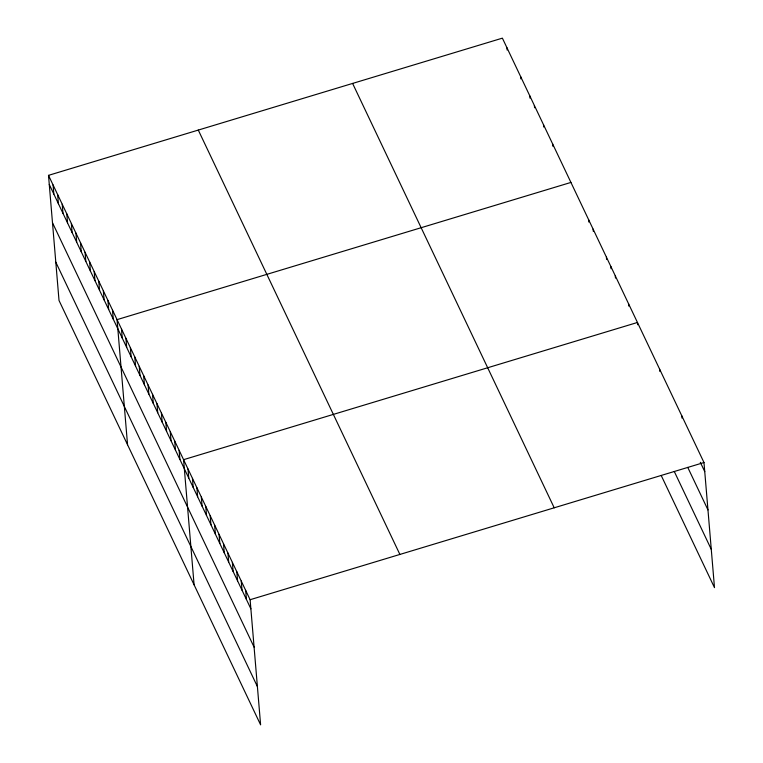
<?xml version="1.0" encoding="UTF-8"?>
<svg xmlns="http://www.w3.org/2000/svg" width="763" height="763" viewBox="0 0 763 763"><rect width="100%" height="100%" fill="white"/><g stroke="black" fill="none" stroke-linecap="round" stroke-linejoin="round"><path stroke-width="1.14" d="M48.508 175.356L250.111 599.718L260.612 724.85L59.018 300.479L48.508 175.356L502.388 38.15L703.982 462.521L714.492 587.644L661.273 475.616M570.924 182.433L117.054 319.64L127.555 444.772M250.111 599.718L703.982 462.521M700.31 462.292L704.754 471.629M687.759 467.385L707.969 509.913M674.32 471.563L711.278 549.36M352.601 83.425L554.205 507.796M198.285 130.072L399.888 554.443M49.271 184.465L250.874 608.826M52.485 222.748L254.089 647.119M55.804 262.195L257.398 686.566M681.807 415.835L681.998 418.114M659.633 369.158L659.823 371.438M637.649 324.752L637.458 322.472L183.578 459.679L194.088 584.811M628.588 303.808L628.779 306.077M615.283 275.796L615.474 278.075M610.848 266.459L611.039 268.738M606.413 257.121L606.604 259.401M593.109 229.119L593.299 231.389M588.674 219.782L588.864 222.062M552.65 143.959L552.841 146.238M543.514 124.722L543.704 127.001M534.377 105.485L534.567 107.764M529.799 95.861L529.989 98.141M520.662 76.624L520.852 78.904M506.956 47.773L507.147 50.043M245.676 590.381L246.439 599.489M241.242 581.044L242.005 590.161M236.807 571.716L237.57 580.824M232.372 562.379L233.135 571.487M227.927 553.041L228.7 562.15M223.492 543.704L224.265 552.813M219.057 534.367L219.83 543.475M214.622 525.03L215.395 534.138M210.187 515.693L210.96 524.801M205.752 506.355L206.525 515.473M201.318 497.018L202.09 506.136M196.883 487.691L197.646 496.799M192.448 478.353L193.211 487.462M188.013 469.016L188.776 478.124M179.143 450.342L179.906 459.45M174.708 441.004L175.471 450.113M170.273 431.667L171.036 440.776M165.838 422.33L166.601 431.448M161.403 413.002L162.166 422.111M156.968 403.665L157.731 412.773M152.533 394.328L153.296 403.436M148.098 384.991L148.861 394.099M143.663 375.654L144.426 384.762M139.228 366.316L139.991 375.425M134.793 356.979L135.556 366.087M130.359 347.642L131.122 356.76M125.924 338.305L126.687 347.423M121.489 328.977L122.252 338.085M112.485 310.016L113.248 319.125M107.917 300.403L108.68 309.511M103.339 290.779L104.111 299.888M98.77 281.166L99.543 290.274M94.202 271.542L94.965 280.65M89.633 261.919L90.396 271.037M85.065 252.305L85.828 261.413M80.496 242.682L81.26 251.79M75.928 233.068L76.691 242.176M71.36 223.445L72.123 232.553M66.782 213.831L67.554 222.939M62.213 204.207L62.986 213.316M57.645 194.594L58.408 203.702M53.076 184.97L53.839 194.079"/></g></svg>
